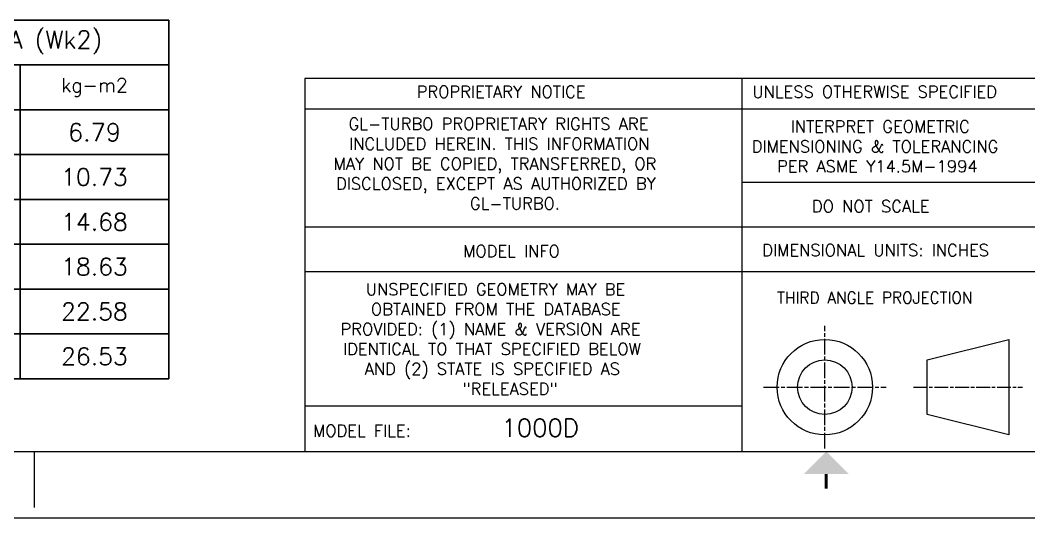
# Model space of a CAD drawing. Header units: inches. Extents: x 0 to 533, y 0 to 406.
# Drawn here: x 130.6 to 302, y 0.1 to 84.7 of the extents above; entities that cross this region are included whole.
import ezdxf
from ezdxf.enums import TextEntityAlignment as Align

# ---------------------------------------------------------------- set-up
doc = ezdxf.new("R2010")
doc.units = ezdxf.units.IN
doc.header["$MEASUREMENT"] = 0
doc.linetypes.add('CHAIN', pattern=[0.7087, 0.4724, -0.0591, 0.1181, -0.0591])
doc.layers.add('Title Block', color=7, linetype='Continuous')
doc.styles.add('ACANSTS', font='romans.shx', dxfattribs={"height": 1})
doc.styles.add('Roman', font='romans')

# ---------------------------------------------------------------- blocks, each defined once
blk = doc.blocks.new('*T170')
at = {"layer": 'Title Block', "color": 0, "linetype": 'ByBlock', "lineweight": -2, "transparency": 16777216}
for p, q in [((0, 0), (126.01, 0)), ((0, 0), (0, -60.99)), ((26.24, 0), (26.24, -60.99)), ((75.43, 0), (75.43, -60.99)), ((126.01, 0), (126.01, -60.99)), ((0, -7.62), (126.01, -7.62)), ((50.14, -7.62), (50.14, -60.99)), ((100.72, -7.62), (100.72, -60.99)), ((0, -15.25), (126.01, -15.25)), ((0, -22.87), (126.01, -22.87)), ((0, -30.49), (126.01, -30.49)), ((0, -38.12), (126.01, -38.12)), ((0, -45.74), (126.01, -45.74)), ((0, -53.36), (126.01, -53.36)), ((0, -60.99), (126.01, -60.99))]:
    blk.add_line(p, q, dxfattribs=at)
at = {"layer": 'Title Block', "color": 0, "lineweight": 15, "transparency": 16777216, "attachment_point": 5, "style": 'Roman'}
for s, insert, char_height, width in [('INERTIA (Wk2)', (100.72, -3.81), 3, 48.4525), ('WEIGHT', (50.84, -3.81), 2.94, 47.0562), ('MODEL', (13.12, -11.44), 2.94, 24.1178), ('lb', (38.19, -11.44), 2.94, 21.7668), ('kg', (62.78, -11.44), 2.362, 23.1631), ('lb-ft2', (88.07, -11.44), 2.362, 23.1631), ('kg-m2', (113.36, -11.44), 2.362, 23.1631), ('6,288', (38.19, -19.06), 2.94, 21.7668), ('2,852', (62.78, -19.06), 2.94, 23.1631), ('LS30-1', (13.12, -19.06), 2.94, 24.1178), ('161', (88.07, -19.06), 2.94, 23.1631), ('6.79', (113.36, -19.06), 3, 23.1631), ('LS30-2', (13.12, -26.68), 2.94, 24.1178), ('9,014', (38.19, -26.68), 2.94, 21.7668), ('4,089', (62.78, -26.68), 2.94, 23.1631), ('255', (88.07, -26.68), 2.94, 23.1631), ('10.73', (113.36, -26.68), 2.94, 23.1631), ('11,740', (38.19, -34.31), 2.94, 21.7668), ('5,325', (62.78, -34.31), 2.94, 23.1631), ('LS30-3', (13.12, -34.31), 2.94, 24.1178), ('348', (88.07, -34.31), 2.94, 23.1631), ('14.68', (113.36, -34.31), 2.94, 23.1631), ('LS30-4', (13.12, -41.93), 2.94, 24.1178), ('14,466', (38.19, -41.93), 2.94, 21.7668), ('6,562', (62.78, -41.93), 2.94, 23.1631), ('442', (88.07, -41.93), 2.94, 23.1631), ('18.63', (113.36, -41.93), 2.94, 23.1631), ('17,912', (38.19, -49.55), 2.94, 21.7668), ('7,798', (62.78, -49.55), 2.94, 23.1631), ('LS30-5', (13.12, -49.55), 2.94, 24.1178), ('536', (88.07, -49.55), 2.94, 23.1631), ('22.58', (113.36, -49.55), 2.94, 23.1631), ('LS30-6', (13.12, -57.18), 2.94, 24.1178), ('19,918', (38.19, -57.18), 2.94, 21.7668), ('9,035', (62.78, -57.18), 2.94, 23.1631), ('629', (88.07, -57.18), 2.94, 23.1631), ('26.53', (113.36, -57.18), 2.94, 23.1631)]:
    blk.add_mtext(s, dxfattribs=dict(at, insert=insert, char_height=char_height, width=width))
blk = doc.blocks.new('LONE STAR BLOWER TITLE BLOCK (SIZE A)')
at = {"layer": 'Title Block', "lineweight": 15}
for p, q in [((23.125, 3.3125), (7.9451, 3.3125)), ((7.9451, 3.3125), (7.9451, 0.5)), ((23.125, 3.3125), (9.0934, 3.3125)), ((11.2399, 3.3125), (11.2399, 0.5)), ((13.4489, 3.0833), (7.9451, 3.0833)), ((17.3, 2.5291), (11.2399, 2.5291)), ((17.3, 2.1916), (7.9451, 2.1916)), ((17.3, 1.8541), (7.9451, 1.8541)), ((12.6353, 1.1911), (13.2521, 1.3453)), ((13.2521, 1.3453), (13.2521, 0.6257)), ((12.6353, 0.7799), (12.6353, 1.1911)), ((11.2399, 0.8416), (7.9451, 0.8416)), ((13.2521, 0.6257), (12.6353, 0.7799)), ((0.5, 0.5), (23.125, 0.5)), ((5.9062, 0.0781), (5.9062, 0.5)), ((0, 0), (23.625, 0))]:
    blk.add_line(p, q, dxfattribs=at)
at = {"layer": 'Title Block', "linetype": 'CHAIN', "lineweight": 15, "ltscale": 0.249886}
for p, q in [((11.8643, 0.5229), (11.8643, 1.4481)), ((11.4017, 0.9855), (12.3269, 0.9855))]:
    blk.add_line(p, q, dxfattribs=at)
at = {"layer": 'Title Block', "linetype": 'CHAIN', "lineweight": 15, "ltscale": 0.22211}
blk.add_line((12.5325, 0.9855), (13.3549, 0.9855), dxfattribs=at)
at = {"layer": 'Title Block', "lineweight": 15, "const_width": 0.0225}
blk.add_lwpolyline([(11.875, 0.2188), (11.875, 0.3313)], dxfattribs=at)
at = {"layer": 'Title Block', "lineweight": 15}
for radius in [0.3598, 0.2056]:
    blk.add_circle((11.8643, 0.9855), radius, dxfattribs=at)
blk.add_solid([(11.7063, 0.3313), (12.0437, 0.3313), (11.875, 0.5)], dxfattribs=at)
at = {"layer": 'Title Block', "lineweight": 15, "style": 'ACANSTS', "width": 0.942857}
blk.add_text('THIRD ANGLE PROJECTION', height=0.09, dxfattribs=at).set_placement((11.5047, 1.6154))
at = {"layer": 'Title Block', "lineweight": 15, "char_height": 0.09, "attachment_point": 1, "style": 'Roman'}
for s, width, insert in [('PROPRIETARY NOTICE', 1.446871, (8.7881, 3.2585)), ('UNLESS OTHERWISE SPECIFIED', 2.301064, (11.3178, 3.2585)), ('\\pi0.13358;GL-TURBO PROPRIETARY RIGHTS ARE \\P\\pi0.13786;INCLUDED HEREIN. THIS INFORMATION \\P\\pi0.02001;MAY NOT BE COPIED, TRANSFERRED, OR \\P\\pi0.03929;DISCLOSED, EXCEPT AS AUTHORIZED BY \\P\\pi1.04858;GL-TURBO.', 2.821441, (8.1406, 3.0158)), ('\\pi0.31689;INTERPRET GEOMETRIC \\P\\pi0.02332;DIMENSIONING & TOLERANCING \\P\\pi0.21404;PER ASME Y14.5M-1994', 2.125214, (11.2899, 2.9962)), ('DO NOT SCALE', 2.301064, (11.7668, 2.3946)), ('MODEL INFO', 1.446871, (9.138, 2.0557)), ('DIMENSIONAL UNITS: INCHES', 2.301064, (11.3926, 2.0633)), ('\\pi0.33011;UNSPECIFIED GEOMETRY MAY BE \\P\\pi0.36868;OBTAINED FROM THE DATABASE \\P\\pi0.1394;PROVIDED: (1) NAME & VERSION ARE \\P\\pi0.15868;IDENTICAL TO THAT SPECIFIED BELOW \\P\\pi0.32154;AND (2) STATE IS SPECIFIED AS \\P\\pi1.05868;"RELEASED"', 2.871652, (8.0742, 1.7682)), ('MODEL FILE:', 1.446871, (8.0065, 0.702))]:
    blk.add_mtext_dynamic_manual_height_columns(s, width=width, gutter_width=1.25, heights=[0], dxfattribs=dict(at, insert=insert))
at = {"layer": 'Title Block', "lineweight": 15, "style": 'ACANSTS'}
for tag, p, height in [('DRAWN_BY', (14.3692, 2.2855), 0.135), ('DRAWN_DATE', (15.5145, 2.2938), 0.135), ('DRAWING_SUBTITLE', (17.5134, 1.9768), 0.2025), ('CHECKED_BY', (14.3914, 1.9397), 0.135), ('CHECK_DATE', (15.4958, 1.9404), 0.135), ('DRAWING_SUBTITLE', (17.5109, 1.5494), 0.2025), ('ENGINEER', (14.3854, 1.6081), 0.135), ('ENG_DATE', (15.4868, 1.6029), 0.135), ('MANUFACTURING', (14.3811, 1.2706), 0.135), ('MFG_DATE', (15.4879, 1.2695), 0.135), ('CONTROL', (14.3811, 0.9331), 0.135), ('CONTROL_DATE', (15.4879, 0.932), 0.135), ('CAGE_CODE', (17.7275, 0.9163), 0.135), ('MODEL_FILE_NAME', (8.2952, 0.6111), 0.135), ('APPROVED_BY', (14.3698, 0.5685), 0.135), ('APPROVAL_DATE', (15.4796, 0.5615), 0.135)]:
    blk.add_attdef(tag, p, '', height=height, dxfattribs=at)
at = {"layer": 'Title Block', "lineweight": 15, "style": 'Roman', "flags": 8}
for tag, height, p in [('DWG_NUMBER', 0.2812, (18.9096, 1.1474)), ('SCALE', 0.135, (17.9035, 0.7041)), ('SHEETNUMBER', 0.135, (21.2556, 0.7041)), ('TOTA_SHEETS', 0.135, (21.8939, 0.7016))]:
    blk.add_attdef(tag, text='', height=height, dxfattribs=at).set_placement(p, align=Align.TOP_LEFT)
at = {"layer": 'Title Block', "lineweight": 15, "style": 'ACANSTS'}
blk.add_attdef('REVISION', text='', height=0.135, dxfattribs=at).set_placement((22.8495, 0.8933), align=Align.CENTER)

msp = doc.modelspace()

# ---------------------------------------------------------------- block references
ref = msp.add_blockref('LONE STAR BLOWER TITLE BLOCK (SIZE A)', (-0.20583, 0.08309), dxfattribs=dict(xscale=22.55296165068907, yscale=22.55296165068907, zscale=22.55296165068907))
ref.add_attrib('MODEL_FILE_NAME', '1000D', (212.40597, 13.86558), dxfattribs={"layer": 'Title Block', "lineweight": 15, "height": 3.04465, "style": 'ACANSTS'})
msp.add_blockref('*T170', (29.85522, 84.73168))

doc.saveas('drawing.dxf')
